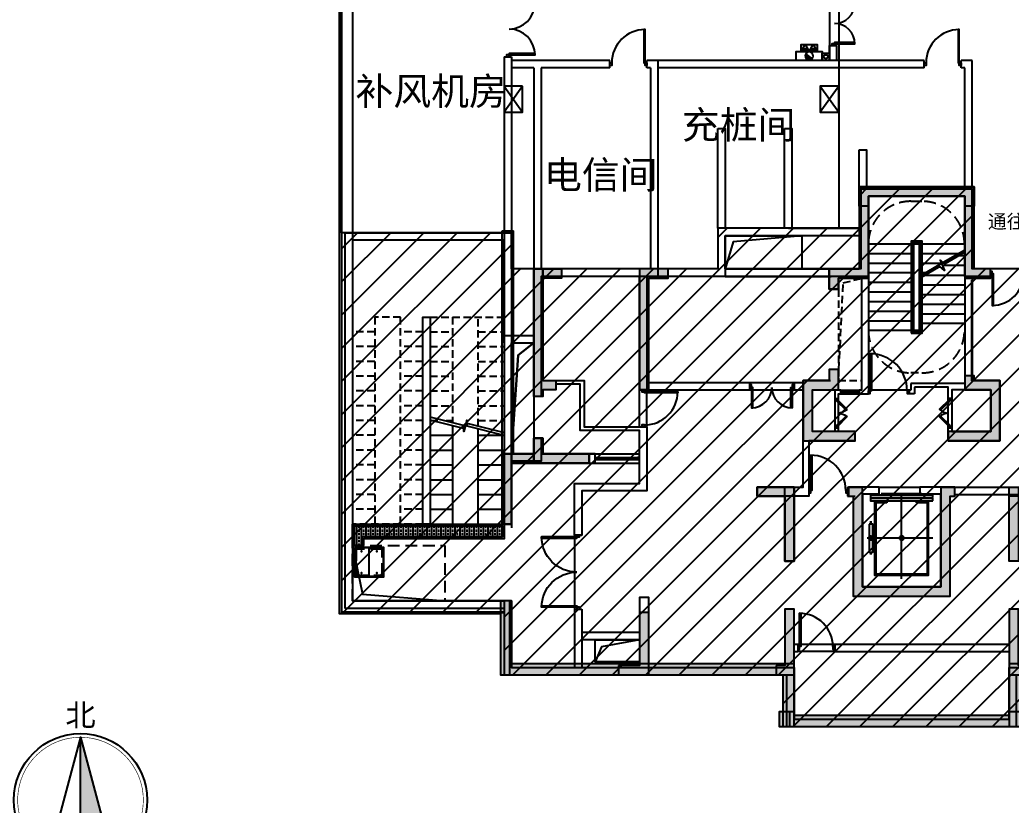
# Model space of a CAD drawing. Header units: millimetres. Extents: x 693907 to 1906102, y -24098 to 332602.
# Drawn here: x 870319 to 897129, y 36886 to 58129 of the extents above; entities that cross this region are included whole.
import ezdxf
from ezdxf.enums import TextEntityAlignment as Align

# ---------------------------------------------------------------- set-up
doc = ezdxf.new("R2010")
doc.units = ezdxf.units.MM
doc.header["$LTSCALE"] = 100
for name, pattern in [('X5-B1F$0$AUDIT_D_210312115310-15', [0]), ('XA6-130-PD-B1F(5500)$0$ACO-DASHED', [3, 2, -1]), ('XA6-130-PD-B1F(5500)$0$HIDDEN2', [4.7625, 3.175, -1.5875]), ('XG-130-CORE-B1F$0$ACO-DASHED', [3, 2, -1]), ('XG-130-CORE-B1F$0$XG-14CORE-SF$0$X1-CORE-SF$0$HIDDEN2', [4.7625, 3.175, -1.5875])]:
    doc.linetypes.add(name, pattern=pattern)
for name, color, linetype in [('-ACO-TTLB', 153, 'Continuous'), ('5#-HW-B1F$0$S-HATCH-X', 251, 'Continuous'), ('5#-W-B1F$0$S-COLUMN-S', 2, 'Continuous'), ('5#-W-B1F$0$S-DK', 7, 'Continuous'), ('5#-W-B1F$0$S-WALL-S', 4, 'Continuous'), ('A-HATCH', 251, 'Continuous'), ('A-MARK', 232, 'Continuous'), ('A-ROOM-IDEN', 31, 'Continuous'), ('A6-DK-B1F$0$A-CONC', 30, 'Continuous'), ('A6-DK-B1F$0$A-DOOR', 190, 'Continuous'), ('A6-DK-B1F$0$A-HOLE-FLOR', 242, 'Continuous'), ('A6-DK-B1F$0$A-WALL', 2, 'Continuous'), ('A6-DK-BG-B1F$0$A-STAIR', 142, 'Continuous'), ('A6-W-B1$0$S-WALL-S', 4, 'Continuous'), ('TP-DK-1(xhs)$0$P-J-DIM-L', 70, 'Continuous'), ('TP-DK-1(xhs)$0$P-X-L', 240, 'Continuous'), ('TP-DK-1(xhs)$0$P-X-M', 2, 'Continuous'), ('TP-DK-1(xhs)$0$P-X-X', 1, 'Continuous'), ('X5-B1F$0$$0$A-HOLE-FLOR', 242, 'Continuous'), ('X5-B1F$0$$0$A-WALL', 2, 'Continuous'), ('X5-B1F$0$A-CONC', 30, 'Continuous'), ('X5-B1F$0$A-DOOR', 190, 'Continuous'), ('X5-B1F$0$A-HOLE-FLOR', 242, 'Continuous'), ('X5-B1F$0$A-STAIR', 142, 'Continuous'), ('X5-B1F$0$A-WALL', 2, 'Continuous'), ('X5-B1F$0$xref(dwg引用图层)', 7, 'Continuous'), ('X5-B1F$0$XU-CORE-SF$0$XU-CORE-SF$0$A-SILL', 135, 'X5-B1F$0$AUDIT_D_210312115310-15'), ('X5-B1F$0$XU-CORE-SF$0$XU-CORE-SF$0$A-WIND', 126, 'X5-B1F$0$AUDIT_D_210312115310-15'), ('XA6-130-PD-B1F(5500)$0$A-DRAIN', 152, 'Continuous'), ('XA6-130-PD-B1F(5500)$0$A-HATCH', 251, 'Continuous'), ('XA6-130-PD-B1F(5500)$0$A-HOLE-FLOR', 242, 'Continuous'), ('XA6-130-PD-B1F(5500)$0$A-INDEX', 134, 'Continuous'), ('XA6-130-PD-B1F(5500)$0$A-LOWER', 131, 'XA6-130-PD-B1F(5500)$0$HIDDEN2'), ('XA6-130-PD-B1F(5500)$0$A-STAIR', 142, 'Continuous'), ('XA6-130-PD-B1F(5500)$0$A-WALL', 2, 'Continuous'), ('XA6-130-PD-B1F(5500)$0$X23-BF$0$A-HATCH', 251, 'Continuous'), ('XG-130-CORE-B1F$0$A-DOOR', 190, 'Continuous'), ('XG-130-CORE-B1F$0$A-EVTR', 193, 'Continuous'), ('XG-130-CORE-B1F$0$A-HOLE-FLOR', 242, 'Continuous'), ('XG-130-CORE-B1F$0$A-SILL', 135, 'Continuous'), ('XG-130-CORE-B1F$0$A-STAIR', 142, 'Continuous'), ('XG-130-CORE-B1F$0$A-WALL', 2, 'Continuous'), ('XG-130-CORE-B1F$0$XG-14CORE-SF$0$A-STAIR', 142, 'Continuous'), ('XG-130-CORE-B1F$0$XG-14CORE-SF$0$X1-CORE-SF$0$A-INDEX', 134, 'Continuous'), ('XG-130-CORE-B1F$0$XG-14CORE-SF$0$X1-CORE-SF$0$A-RAIL', 55, 'Continuous'), ('XG-130-CORE-B1F$0$XG-14CORE-SF$0$X1-CORE-SF$0$A-STAIR', 142, 'Continuous'), ('XG-130-CORE-B1F$0$XU-3A-28F-SF$0$A-WIND', 126, 'Continuous'), ('xref(dwg引用图层)', 7, 'Continuous')]:
    doc.layers.add(name, color=color, linetype=linetype)
for name, color, linetype, plot in [('5#-HW-B1F$0$S-EDIT', 241, 'Continuous', False), ('A6-W-B1$0$S-EDIT', 241, 'Continuous', False), ('XG-130-CORE-B1F$0$XG-14CORE-SF$0$X1-CORE-SF$0$-ACO-PLTW', 220, 'XG-130-CORE-B1F$0$XG-14CORE-SF$0$X1-CORE-SF$0$HIDDEN2', False)]:
    doc.layers.add(name, color=color, linetype=linetype, plot=plot)
doc.styles.add('华文细黑', font='STXIHEI.TTF')

# ---------------------------------------------------------------- blocks, each defined once
blk = doc.blocks.new('*U160')
for p, q in [((-25, 0), (-25, 500)), ((25, 0), (25, 500))]:
    blk.add_line(p, q)
for points in [[(25, 500), (-25, 500), (-25, 450), (25, 450)], [(25, 500), (-25, 500), (-25, 450), (25, 450)], [(22, 497), (-22, 497), (-22, 453), (22, 453)], [(22, 497), (-22, 497), (-22, 453), (22, 453)], [(16, 395), (13, 395), (13, 399), (-16, 445), (-16, 450), (-13, 450), (-13, 446), (16, 400), (16, 395)], [(16, 295), (13, 295), (13, 299), (-16, 345), (-16, 350), (-13, 350), (-13, 346), (16, 300), (16, 295)], [(25, 0), (-25, 0), (-25, 50), (25, 50)], [(25, 0), (-25, 0), (-25, 50), (25, 50)], [(22, 3), (-22, 3), (-22, 47), (22, 47)], [(22, 3), (-22, 3), (-22, 47), (22, 47)], [(16, 195), (13, 195), (13, 199), (-16, 245), (-16, 250), (-13, 250), (-13, 246), (16, 200), (16, 195)], [(16, 95), (13, 95), (13, 99), (-16, 145), (-16, 150), (-13, 150), (-13, 146), (16, 100), (16, 95)]]:
    blk.add_lwpolyline(points, close=True)
blk = doc.blocks.new('*U161')
for points in [[(-1100, -35), (-1050, -35), (-1050, 35), (-1100, 35)], [(-50, -35), (0, -35), (0, 35), (-50, 35)], [(-85, -1035), (-85, -35), (-50, -35), (-50, -1035)]]:
    blk.add_lwpolyline(points, close=True)
blk.add_arc((-50, -35), 1000, 180, 270)
blk = doc.blocks.new('XG-130-CORE-B1F$0$DT-YL')
for p, q in [((13512, 6200), (12412, 6200)), ((12962, 3900), (12962, 6200)), ((12562, 5955), (12262, 5955)), ((12562, 6010), (12562, 5955)), ((13362, 5955), (13362, 6010)), ((13662, 5955), (13362, 5955)), ((12156, 5430), (12106, 5430)), ((12131, 5380), (12131, 5430)), ((13806, 5000), (12031, 5000)), ((12156, 4570), (12106, 4570)), ((12131, 4620), (12131, 4570))]:
    blk.add_line(p, q)
for points in [[(13806, 6100), (13806, 6160), (12118, 6160), (12118, 6100)], [(13806, 6010), (13806, 6070), (12118, 6070), (12118, 6010)], [(12081, 5380), (12081, 4620), (12181, 4620), (12181, 5380)]]:
    blk.add_lwpolyline(points, close=True)
for points in [[(12231, 6010), (12231, 4000), (13693, 4000), (13693, 6010)], [(12262, 5955), (12262, 4030), (13662, 4030), (13662, 5955)]]:
    blk.add_lwpolyline(points)
blk.add_circle((12131, 5000), 60)
at = {"extrusion": (0, 0, -1)}
blk.add_ellipse((12962, 5000), major_axis=(60.1, 0), ratio=0.918919, start_param=4.712389, end_param=10.995574, dxfattribs=at)
blk = doc.blocks.new('*U162')
at = {"linetype": 'ByBlock', "lineweight": -2}
for points in [[(322, 258), (75, 10), (50, 35), (297, 282)], [(478, 258), (725, 10), (750, 35), (503, 282)], [(0, 35), (50, 35), (50, -35), (0, -35)], [(800, 35), (750, 35), (750, -35), (800, -35)]]:
    blk.add_lwpolyline(points, close=True, dxfattribs=at)
for centre, start, end in [((50, 35), 0, 45), ((750, 35), 135, 180)]:
    blk.add_arc(centre, 350, start, end, dxfattribs=at)
blk = doc.blocks.new('XG-130-CORE-B1F')
at = {"const_width": 0.25}
blk.add_lwpolyline([(8240, 9020, 1), (8240, 9020, 1)], format="xyb", close=True, dxfattribs=at)
at = {"layer": 'XG-130-CORE-B1F$0$A-HOLE-FLOR', "linetype": 'XG-130-CORE-B1F$0$ACO-DASHED'}
blk.add_lwpolyline([(8940, 9270), (9570, 9270), (9570, 12040), (8940, 12040)], close=True, dxfattribs=at)
blk.add_lwpolyline([(8940, 9270), (9069, 11912), (9570, 12040)], dxfattribs=at)
at = {"layer": 'XG-130-CORE-B1F$0$A-SILL'}
for points in [[(9005, 9010), (9505, 9010)], [(9005, 8910), (9505, 8910)]]:
    blk.add_lwpolyline(points, dxfattribs=at)
at = {"layer": 'XG-130-CORE-B1F$0$A-STAIR'}
blk.add_lwpolyline([(10040, 6390), (11140, 6390)], dxfattribs=at)
at = {"layer": 'XG-130-CORE-B1F$0$A-WALL'}
for p, q in [((12360, 14260), (12360, 9190)), ((10900, 9190), (10900, 9010)), ((10850, 9010), (10850, 8910)), ((11000, 9090), (11000, 8910))]:
    blk.add_line(p, q, dxfattribs=at)
for points in [[(12360, 14260), (9750, 14260), (9750, 8990)], [(9570, 9010), (9570, 12040), (8940, 12040), (8940, 11740), (8690, 11740), (8690, 12290), (9500, 12290)], [(12540, 11989), (12540, 9270), (13310, 9270), (13310, 7640), (11910, 7640), (11910, 7990), (12010, 7990), (12010, 7890), (13060, 7890), (13060, 9020), (12010, 9020), (12010, 8790), (11910, 8790), (11910, 9090), (11000, 9090)], [(8840, 8790), (8940, 8790), (8940, 8910), (9005, 8910), (9005, 9010), (8940, 9010), (8940, 9570), (8690, 9570), (8690, 9270), (7990, 9270), (7990, 7640), (9390, 7640), (9390, 7890), (8940, 7890), (8940, 7990), (8840, 7990), (8840, 7890), (8240, 7890), (8240, 9020), (8840, 9020)], [(12360, 9190), (10900, 9190)], [(8840, 9020), (8840, 8910)], [(8840, 9020), (8840, 8790)], [(9570, 9010), (9505, 9010)], [(9505, 9010), (9505, 8910), (9750, 8910), (9750, 8990), (9750, 8990)], [(10900, 9010), (10850, 9010)], [(11000, 8910), (10850, 8910)], [(11710, 6390), (11140, 6390), (11140, 6210), (11710, 6210), (11710, 3690), (9590, 3690), (9590, 6210), (10040, 6210), (10040, 6390), (9590, 6390)]]:
    blk.add_lwpolyline(points, dxfattribs=at)
at = {"layer": 'XG-130-CORE-B1F$0$XG-14CORE-SF$0$A-STAIR'}
for p, q in [((8840, 8790), (8840, 7990)), ((8940, 7990), (8940, 8790)), ((11910, 7990), (11910, 8790)), ((12010, 8790), (12010, 7990))]:
    blk.add_line(p, q, dxfattribs=at)
blk.add_lwpolyline([(10850, 9010), (9750, 9010)], dxfattribs=at)
at = {"layer": 'XG-130-CORE-B1F$0$XG-14CORE-SF$0$X1-CORE-SF$0$-ACO-PLTW'}
blk.add_line((11180, 13020), (10930, 13020), dxfattribs=at)
blk.add_lwpolyline([(10930, 13020), (10930, 10580), (11180, 10580), (11180, 13020)], dxfattribs=at)
at = {"layer": 'XG-130-CORE-B1F$0$XG-14CORE-SF$0$X1-CORE-SF$0$A-INDEX'}
for points in [[(12360, 12742), (11815, 12428), (11692, 12530), (11808, 12250), (11685, 12352), (11130, 12032)], [(12360, 12800), (11774, 12462)], [(11731, 12437), (11130, 12090)]]:
    blk.add_lwpolyline(points, dxfattribs=at)
at = {"layer": 'XG-130-CORE-B1F$0$XG-14CORE-SF$0$X1-CORE-SF$0$A-RAIL'}
for points in [[(10905, 10555), (11205, 10555), (11205, 13045), (10905, 13045)], [(10955, 10605), (11155, 10605), (11155, 12995), (10955, 12995)]]:
    blk.add_lwpolyline(points, close=True, dxfattribs=at)
at = {"layer": 'XG-130-CORE-B1F$0$XG-14CORE-SF$0$X1-CORE-SF$0$A-STAIR'}
for p, q in [((9750, 12970), (10905, 12970)), ((10955, 12970), (11155, 12970)), ((10980, 10630), (10980, 12970)), ((11130, 10630), (11130, 12970)), ((11205, 12970), (12360, 12970)), ((9750, 12710), (10905, 12710)), ((10955, 12720), (10980, 12720)), ((11130, 12710), (11155, 12710)), ((11205, 12710), (12222, 12710)), ((12200, 12650), (12360, 12650)), ((9750, 12450), (10905, 12450)), ((10955, 12460), (10980, 12460)), ((11130, 12450), (11155, 12450)), ((11205, 12450), (11721, 12450)), ((11750, 12390), (12360, 12390)), ((9750, 12190), (10905, 12190)), ((10955, 12200), (10980, 12200)), ((11130, 12190), (11155, 12190)), ((11205, 12190), (11304, 12190)), ((11282, 12120), (12360, 12120)), ((9750, 11930), (10905, 11930)), ((10955, 11940), (10980, 11940)), ((11130, 11860), (11155, 11860)), ((11205, 11860), (12360, 11860)), ((9750, 11670), (10905, 11670)), ((10955, 11680), (10980, 11680)), ((11130, 11600), (11155, 11600)), ((11205, 11600), (12360, 11600)), ((9750, 11410), (10905, 11410)), ((10955, 11420), (10980, 11420)), ((11130, 11340), (11155, 11340)), ((11205, 11340), (12360, 11340)), ((9750, 11150), (10905, 11150)), ((10955, 11160), (10980, 11160)), ((11130, 11080), (11155, 11080)), ((11205, 11080), (12360, 11080)), ((9750, 10890), (10905, 10890)), ((10955, 10900), (10980, 10900)), ((11130, 10820), (11155, 10820)), ((11205, 10820), (12360, 10820)), ((9750, 10630), (10905, 10630)), ((10955, 10630), (11155, 10630))]:
    blk.add_line(p, q, dxfattribs=at)
at = {"layer": 'XG-130-CORE-B1F$0$XG-14CORE-SF$0$X1-CORE-SF$0$A-STAIR', "linetype": 'XG-130-CORE-B1F$0$XG-14CORE-SF$0$X1-CORE-SF$0$HIDDEN2'}
for points in [[(10900, 14120), (11200, 14120)], [(11110, 9480), (10900, 9480)]]:
    blk.add_lwpolyline(points, dxfattribs=at)
for centre, start, end in [((10900, 12970), 90, 180), ((11200, 12970), 0, 90), ((10900, 10630), 180, 270), ((11200, 10630), 270, 0)]:
    blk.add_arc(centre, 1150, start, end, dxfattribs=at)
at = {"layer": 'XG-130-CORE-B1F$0$A-DOOR'}
for name, p, rotation in [('*U161', (9750, 8960), 180), ('*U162', (11960, 7990), 90)]:
    blk.add_blockref(name, p, dxfattribs=dict(at, rotation=rotation))
at = {"layer": 'XG-130-CORE-B1F$0$A-DOOR', "xscale": -1, "rotation": 270}
blk.add_blockref('*U162', (8890, 7990), dxfattribs=at)
at = {"layer": 'XG-130-CORE-B1F$0$A-EVTR'}
blk.add_blockref('XG-130-CORE-B1F$0$DT-YL', (-2312, 10), dxfattribs=at)
at = {"layer": 'XG-130-CORE-B1F$0$XU-3A-28F-SF$0$A-WIND', "rotation": 90}
blk.add_blockref('*U160', (9505, 8960), dxfattribs=at)
blk = doc.blocks.new('*U168')
for points in [[(-965, 985), (-965, 35), (-1000, 35), (-1000, 985)], [(-1000, 35), (-1050, 35), (-1050, -35), (-1000, -35)], [(0, 35), (-50, 35), (-50, -35), (0, -35)]]:
    blk.add_lwpolyline(points, close=True)
blk.add_arc((-1000, 35), 950, 0, 90)
blk = doc.blocks.new('*U169')
at = {"linetype": 'ByBlock', "lineweight": -2}
for points in [[(0, -35), (50, -35), (50, 35), (0, 35)], [(1150, -35), (1200, -35), (1200, 35), (1150, 35)], [(85, -585), (85, -35), (50, -35), (50, -585)], [(1115, -585), (1115, -35), (1150, -35), (1150, -585)]]:
    blk.add_lwpolyline(points, close=True, dxfattribs=at)
for centre, start, end in [((50, -35), 270, 0), ((1150, -35), 180, 270)]:
    blk.add_arc(centre, 550, start, end, dxfattribs=at)
blk = doc.blocks.new('*U172')
at = {"linetype": 'ByBlock', "lineweight": -2}
for points in [[(0, -35), (50, -35), (50, 35), (0, 35)], [(1750, -35), (1800, -35), (1800, 35), (1750, 35)], [(85, -885), (85, -35), (50, -35), (50, -885)], [(1715, -885), (1715, -35), (1750, -35), (1750, -885)]]:
    blk.add_lwpolyline(points, close=True, dxfattribs=at)
for centre, start, end in [((50, -35), 270, 0), ((1750, -35), 180, 270)]:
    blk.add_arc(centre, 850, start, end, dxfattribs=at)
blk = doc.blocks.new('*U175')
at = {"layer": 'XA6-130-PD-B1F(5500)$0$A-DRAIN'}
blk.add_lwpolyline([(50, 50), (50, 850), (850, 850), (850, 50)], close=True, dxfattribs=at)
at = {"layer": 'XA6-130-PD-B1F(5500)$0$A-HOLE-FLOR'}
blk.add_lwpolyline([(0, 0), (270, 1317), (2500, 1500)], dxfattribs=at)
for points in [[(65, 835), (450, 835), (450, 65), (65, 65)], [(835, 835), (450, 835), (450, 65), (835, 65)]]:
    blk.add_lwpolyline(points, close=True, dxfattribs=at)
at = {"layer": 'XA6-130-PD-B1F(5500)$0$A-LOWER'}
for points in [[(0, 1500), (0, 0), (2500, 0), (2500, 1500), (0, 1500)], [(100, 100), (100, 800), (800, 800), (800, 100), (100, 100)]]:
    blk.add_lwpolyline(points, dxfattribs=at)
at = {"layer": 'XA6-130-PD-B1F(5500)$0$X23-BF$0$A-HATCH'}
blk.add_lwpolyline([(65, 65), (65, 835), (835, 835), (835, 65)], close=True, dxfattribs=at)
for centre in [(242, 745), (657, 745), (242, 155), (657, 155)]:
    blk.add_circle(centre, 8, dxfattribs=at)
blk = doc.blocks.new('XA6-130-PD-B1F(5500)', base_point=(135471, -110396))
at = {"layer": 'XA6-130-PD-B1F(5500)$0$A-HATCH'}
h = blk.add_hatch(dxfattribs=at)
h.set_pattern_fill('ANSI33', color=256, scale=20, angle=405)
h.set_pattern_definition([(90, (99903.42, -43221.6), (-127, 8e-14), []), (90, (99966.92, -43158.1), (-127, 8e-14), [63.5, -31.75])])
h.paths.add_polyline_path([(135721, -108896), (135521, -108896), (135521, -108366), (139521, -108366), (139521, -108666), (135721, -108666)])
at = {"layer": 'XA6-130-PD-B1F(5500)$0$A-INDEX'}
for points in [[(139571, -105921), (138572, -105672), (138559, -105504), (138482, -105814), (138469, -105646), (137571, -105421)], [(138475, -105730), (137571, -105504)], [(138566, -105588), (139571, -105839)]]:
    blk.add_lwpolyline(points, dxfattribs=at)
at = {"layer": 'XA6-130-PD-B1F(5500)$0$A-STAIR', "linetype": 'XA6-130-PD-B1F(5500)$0$ACO-DASHED'}
for points in [[(136771, -108316), (136771, -102716), (136071, -102716), (136071, -108316), (136771, -108316)], [(137571, -102716), (139571, -102716)], [(138171, -102716), (138171, -105557)], [(138871, -105674), (138871, -102716)], [(136071, -103116), (135471, -103116)], [(137371, -103116), (136771, -103116)], [(137571, -103116), (138171, -103116)], [(138871, -103116), (139571, -103116)], [(136071, -103516), (135471, -103516)], [(137371, -103516), (136771, -103516)], [(137571, -103516), (138171, -103516)], [(138871, -103516), (139571, -103516)], [(136071, -103916), (135471, -103916)], [(137371, -103916), (136771, -103916)], [(137571, -103916), (138171, -103916)], [(138871, -103916), (139571, -103916)], [(136071, -104316), (135471, -104316)], [(137371, -104316), (136771, -104316)], [(137571, -104316), (138171, -104316)], [(138871, -104316), (139571, -104316)], [(136071, -104716), (135471, -104716)], [(137371, -104716), (136771, -104716)], [(137571, -104716), (138171, -104716)], [(138871, -104716), (139571, -104716)], [(136071, -105116), (135471, -105116)], [(137371, -105116), (136771, -105116)], [(137571, -105116), (138171, -105116)], [(138871, -105116), (139571, -105116)], [(136071, -105516), (135471, -105516)], [(137371, -105516), (136771, -105516)], [(138006, -105516), (138171, -105516)], [(138871, -105516), (139571, -105516)], [(136071, -105916), (135471, -105916)], [(137371, -105916), (136771, -105916)], [(136071, -106316), (135471, -106316)], [(137371, -106316), (136771, -106316)], [(136071, -106716), (135471, -106716)], [(137371, -106716), (136771, -106716)], [(136071, -107116), (135471, -107116)], [(137371, -107116), (136771, -107116)], [(136071, -107516), (135471, -107516)], [(137371, -107516), (136771, -107516)], [(136071, -107916), (135471, -107916)], [(137371, -107916), (136771, -107916)], [(137371, -108316), (135471, -108316)]]:
    blk.add_lwpolyline(points, dxfattribs=at)
at = {"layer": 'XA6-130-PD-B1F(5500)$0$A-STAIR'}
for points in [[(137571, -105516), (137776, -105516)], [(138171, -105639), (138171, -108316), (138871, -108316), (138871, -105757)], [(137571, -105916), (138171, -105916)], [(138871, -105916), (139571, -105916)], [(137571, -106316), (138171, -106316)], [(138871, -106316), (139571, -106316)], [(137571, -106716), (138171, -106716)], [(138871, -106716), (139571, -106716)], [(137571, -107116), (138171, -107116)], [(138871, -107116), (139571, -107116)], [(137571, -107516), (138171, -107516)], [(138871, -107516), (139571, -107516)], [(137571, -107916), (138171, -107916)], [(138871, -107916), (139571, -107916)], [(135471, -108896), (135471, -108316), (139571, -108316), (139571, -108716), (135771, -108716), (135771, -108896), (135471, -108896)], [(135521, -108896), (135521, -108366), (139521, -108366), (139521, -108666), (135721, -108666), (135721, -108896)]]:
    blk.add_lwpolyline(points, dxfattribs=at)
at = {"layer": 'XA6-130-PD-B1F(5500)$0$A-WALL'}
for points in [[(135271, -110596), (135271, -100436), (139771, -100436), (139771, -103216)], [(139571, -103216), (139571, -100636), (135471, -100636), (135471, -110396), (139571, -110396), (139571, -110596), (135271, -110596)], [(139571, -103416), (139571, -103216)]]:
    blk.add_lwpolyline(points, dxfattribs=at)
blk.add_lwpolyline([(137571, -108316), (137371, -108316), (137371, -102716), (137571, -102716)], close=True, dxfattribs=at)
at = {"layer": 'XA6-130-PD-B1F(5500)$0$A-LOWER', "xscale": -1, "rotation": 180}
blk.add_blockref('*U175', (135471, -108896), dxfattribs=at)
blk = doc.blocks.new('*U173')
at = {"linetype": 'ByBlock', "lineweight": -2}
for points in [[(85, 985), (85, 35), (50, 35), (50, 985)], [(1915, 985), (1915, 35), (1950, 35), (1950, 985)], [(0, 35), (50, 35), (50, -35), (0, -35)], [(1950, 35), (2000, 35), (2000, -35), (1950, -35)]]:
    blk.add_lwpolyline(points, close=True, dxfattribs=at)
for centre, start, end in [((50, 35), 0, 90), ((1950, 35), 90, 180)]:
    blk.add_arc(centre, 950, start, end, dxfattribs=at)
blk = doc.blocks.new('*U170')
at = {"color": 0, "linetype": 'ByBlock', "lineweight": -2}
for points in [[(85, 935), (85, 35), (50, 35), (50, 935)], [(50, 35), (0, 35), (0, -35), (50, -35)], [(1000, 35), (950, 35), (950, -35), (1000, -35)]]:
    blk.add_lwpolyline(points, close=True, dxfattribs=at)
blk.add_arc((50, 35), 900, 360, 90, dxfattribs=at)
blk = doc.blocks.new('*U171')
for p, q in [((-25, 0), (-25, 1200)), ((25, 0), (25, 1200))]:
    blk.add_line(p, q)
for points in [[(25, 1200), (-25, 1200), (-25, 1150), (25, 1150)], [(25, 1200), (-25, 1200), (-25, 1150), (25, 1150)], [(22, 1197), (-22, 1197), (-22, 1153), (22, 1153)], [(22, 1197), (-22, 1197), (-22, 1153), (22, 1153)], [(16, 1095), (13, 1095), (13, 1099), (-16, 1145), (-16, 1150), (-13, 1150), (-13, 1146), (16, 1100), (16, 1095)], [(16, 995), (13, 995), (13, 999), (-16, 1045), (-16, 1050), (-13, 1050), (-13, 1046), (16, 1000), (16, 995)], [(16, 895), (13, 895), (13, 899), (-16, 945), (-16, 950), (-13, 950), (-13, 946), (16, 900), (16, 895)], [(16, 795), (13, 795), (13, 799), (-16, 845), (-16, 850), (-13, 850), (-13, 846), (16, 800), (16, 795)], [(16, 695), (13, 695), (13, 699), (-16, 745), (-16, 750), (-13, 750), (-13, 746), (16, 700), (16, 695)], [(16, 595), (13, 595), (13, 599), (-16, 645), (-16, 650), (-13, 650), (-13, 646), (16, 600), (16, 595)], [(16, 495), (13, 495), (13, 499), (-16, 545), (-16, 550), (-13, 550), (-13, 546), (16, 500), (16, 495)], [(16, 395), (13, 395), (13, 399), (-16, 445), (-16, 450), (-13, 450), (-13, 446), (16, 400), (16, 395)], [(16, 295), (13, 295), (13, 299), (-16, 345), (-16, 350), (-13, 350), (-13, 346), (16, 300), (16, 295)], [(25, 0), (-25, 0), (-25, 50), (25, 50)], [(25, 0), (-25, 0), (-25, 50), (25, 50)], [(22, 3), (-22, 3), (-22, 47), (22, 47)], [(22, 3), (-22, 3), (-22, 47), (22, 47)], [(16, 195), (13, 195), (13, 199), (-16, 245), (-16, 250), (-13, 250), (-13, 246), (16, 200), (16, 195)], [(16, 95), (13, 95), (13, 99), (-16, 145), (-16, 150), (-13, 150), (-13, 146), (16, 100), (16, 95)]]:
    blk.add_lwpolyline(points, close=True)
blk = doc.blocks.new('X5-B1F')
at = {"layer": 'X5-B1F$0$$0$A-HOLE-FLOR'}
for points in [[(700, 7710), (700, 7290), (100, 7290), (100, 10290), (700, 10290), (700, 8840)], [(700, 10290), (278, 9962), (100, 7300)]]:
    blk.add_lwpolyline(points, dxfattribs=at)
at = {"layer": 'X5-B1F$0$$0$A-WALL'}
blk.add_lwpolyline([(100, 10490), (700, 10490)], dxfattribs=at)
at = {"layer": 'X5-B1F$0$A-CONC'}
for points in [[(-100, 10290), (-100, 10490), (700, 10490)], [(-100, 10290), (-100, 10490), (700, 10490)], [(100, 10290), (700, 10290)], [(100, 10290), (700, 10290)]]:
    blk.add_lwpolyline(points, dxfattribs=at)
at = {"layer": 'X5-B1F$0$A-HOLE-FLOR'}
for points in [[(5880, 13190), (7950, 13190), (7950, 12290), (5880, 12290)], [(2360, 2260), (3560, 2260), (3560, 1660), (2360, 1660)]]:
    blk.add_lwpolyline(points, close=True, dxfattribs=at)
for points in [[(7950, 13190), (6095, 13024), (5880, 12290)], [(3560, 2260), (2533, 2073), (2360, 1660)]]:
    blk.add_lwpolyline(points, dxfattribs=at)
at = {"layer": 'X5-B1F$0$A-STAIR'}
for points in [[(6540, 9220), (7740, 9220)], [(3560, 8020), (3560, 9020)], [(3760, 8020), (3760, 9020)], [(6540, 9020), (7740, 9020)], [(1800, 5090), (1800, 3090)], [(7840, 2140), (8840, 2140)], [(8840, 1940), (7840, 1940)]]:
    blk.add_lwpolyline(points, dxfattribs=at)
at = {"layer": 'X5-B1F$0$A-WALL'}
for p, q in [((9550, 14460), (9550, 12290)), ((9550, 14460), (12560, 14460)), ((9750, 14260), (12360, 14260)), ((12360, 14260), (12360, 9200)), ((12560, 14460), (12560, 12290))]:
    blk.add_line(p, q, dxfattribs=at)
for points in [[(13050, 12290), (12560, 12290), (12560, 14460), (9550, 14460), (9550, 12290), (5880, 12290)], [(13050, 12090), (12360, 12090), (12360, 14260), (9750, 14260), (9750, 12090), (5880, 12090)], [(9550, 13390), (5680, 13390), (5680, 12290), (700, 12290), (700, 12290), (700, 12290)], [(9550, 13190), (5880, 13190), (5880, 12090), (900, 12090), (900, 12090), (900, 12090)], [(3550, 12290), (700, 12290), (700, 8840)], [(3550, 12090), (900, 12090), (900, 8840)], [(3560, 9020), (3560, 12090)], [(3760, 12090), (3760, 9020), (3560, 9020)], [(5880, 12290), (8740, 12290)], [(5880, 12090), (8740, 12090)], [(11710, 6390), (15990, 6390), (15990, 12090)], [(12090, 6190), (16190, 6190), (16190, 12090)], [(12560, 12090), (12560, 9270)], [(13050, 12090), (13050, 12290)], [(1300, 9270), (2060, 9270), (2060, 8020), (3760, 8020), (3760, 6290), (2000, 6290), (2000, 5090), (1800, 5090), (1800, 6490), (3560, 6490), (3560, 7920), (1960, 7920), (1960, 9170), (1300, 9170)], [(3760, 9220), (6540, 9220)], [(6540, 9220), (6540, 9020)], [(9390, 7640), (8140, 7640), (8140, 6140), (7740, 6140), (7740, 6390), (7990, 6390), (7990, 9270), (8730, 9270)], [(7740, 9220), (7740, 9020)], [(7740, 9220), (7990, 9220)], [(3760, 9020), (6540, 9020)], [(7740, 9020), (7990, 9020)], [(900, 7290), (3560, 7290), (3560, 7920)], [(700, 7710), (700, 7290), (-100, 7290), (-100, 5290)], [(900, 7710), (900, 7090), (100, 7090), (100, 5290)], [(2200, 7040), (2360, 7040), (2360, 7290), (2200, 7290)], [(7740, 6390), (7990, 6390)], [(9190, 6390), (9190, 6140)], [(9190, 6390), (9600, 6390)], [(9590, 6210), (9590, 3690), (11710, 3690), (11710, 6210)], [(9190, 6140), (9390, 6140)], [(1800, 5090), (2000, 5090)], [(-100, 3310), (-100, 1310), (7540, 1310), (7540, -90), (13760, -90), (13760, 1310), (28820, 1310), (28820, -90), (35040, -90), (35040, 1310), (42680, 1310)], [(100, 3310), (100, 1510), (7740, 1510), (7740, 110), (13560, 110), (13560, 1510), (29020, 1510), (29020, 110), (34840, 110), (34840, 1510), (42480, 1510)], [(1800, 3090), (2000, 3090)], [(1800, 3090), (1800, 1510)], [(2000, 3090), (2000, 1510)], [(3560, 2460), (2000, 2460)], [(3560, 2260), (2000, 2260)], [(7740, 2140), (7840, 2140)], [(7740, 110), (7740, 1940), (7840, 1940)], [(7840, 2140), (7840, 1940)], [(8840, 2140), (8840, 1940)], [(8840, 2140), (13560, 2140)], [(8840, 1940), (13560, 1940)]]:
    blk.add_lwpolyline(points, dxfattribs=at)
at = {"layer": 'X5-B1F$0$XU-CORE-SF$0$XU-CORE-SF$0$A-SILL'}
for points in [[(2360, 7290), (3560, 7290)], [(2360, 7040), (3560, 7040)]]:
    blk.add_lwpolyline(points, dxfattribs=at)
blk.add_blockref('XA6-130-PD-B1F(5500)', (-4200, 3310))
at = {"layer": 'X5-B1F$0$A-DOOR'}
for name, p in [('*U172', (13050, 12190)), ('*U169', (6540, 9120)), ('*U168', (9190, 6265)), ('*U170', (7840, 2040))]:
    blk.add_blockref(name, p, dxfattribs=at)
at = {"layer": 'X5-B1F$0$A-DOOR', "rotation": 270}
blk.add_blockref('*U170', (3660, 9020), dxfattribs=at)
at = {"layer": 'X5-B1F$0$A-DOOR', "xscale": -1, "rotation": 90}
blk.add_blockref('*U173', (1900, 5090), dxfattribs=at)
at = {"layer": 'X5-B1F$0$xref(dwg引用图层)'}
blk.add_blockref('XG-130-CORE-B1F', (0, 0), dxfattribs=at)
at = {"layer": 'X5-B1F$0$XU-CORE-SF$0$XU-CORE-SF$0$A-WIND', "rotation": 270}
blk.add_blockref('*U171', (2360, 7165), dxfattribs=at)
blk = doc.blocks.new('5#-HW-B1F')
at = {"layer": '5#-HW-B1F$0$S-HATCH-X'}
for points in [[(9750, 13990), (9500, 13990), (9500, 14510), (12610, 14510), (12610, 13990), (12360, 13990), (12360, 14260), (9750, 14260)], [(8690, 11740), (8940, 11740), (8940, 12040), (9750, 12040), (9750, 13990), (9500, 13990), (9500, 12290), (8690, 12290)], [(12360, 12040), (13050, 12040), (13050, 12290), (12610, 12290), (12610, 13990), (12360, 13990)], [(33080, 13190), (36830, 13190), (36830, 12300), (36830, 11990), (39020, 11990), (41580, 11990), (41580, 7300), (41580, 6990), (42380, 6990), (42380, 6090), (43380, 6090), (43380, 3090), (42380, 3090), (42380, 1610), (34840, 1610), (34840, 210), (29020, 210), (29020, 1610), (13560, 1610), (13560, 210), (7740, 210), (7740, 1610), (100, 1610), (100, 3310), (-200, 3310), (-200, 1310), (7440, 1310), (7440, -90), (13860, -90), (13860, 1310), (28720, 1310), (28720, -90), (35140, -90), (35140, 1310), (42680, 1310), (42680, 2740), (43730, 2740), (43730, 6440), (42680, 6440), (42680, 7290), (41880, 7290), (41880, 7300), (41880, 12290), (39020, 12290), (37180, 12290), (37180, 12295), (37180, 13535), (33080, 13540)], [(950, 9270), (1300, 9270), (1300, 9020), (950, 9020), (950, 8840), (700, 8840), (700, 12290), (950, 12290)], [(1450, 12290), (950, 12290), (950, 12040), (1450, 12040)], [(3810, 9020), (3810, 12040), (4340, 12040), (4340, 12290), (3560, 12290), (3560, 9020)], [(7990, 9270), (7990, 7640), (9390, 7640), (9390, 7710), (9390, 7890), (8240, 7890), (8240, 9020), (8940, 9020), (8940, 9570), (8690, 9570), (8690, 9270)], [(13060, 7890), (11910, 7890), (11910, 7710), (11910, 7640), (13310, 7640), (13310, 9270), (12610, 9270), (12610, 9400), (12360, 9400), (12360, 9020), (13060, 9020)], [(2200, 7040), (2200, 7110), (2200, 7290), (950, 7290), (950, 7710), (700, 7710), (700, 7040)], [(100, 5390), (100, 7290), (-150, 7290), (-150, 5390)], [(100, 7040), (700, 7040), (700, 7290), (100, 7290)], [(7740, 6390), (7740, 6140), (6740, 6140), (6740, 6390)], [(7490, 6390), (7740, 6390), (7740, 4390), (7490, 4390)], [(9590, 6390), (9210, 6390), (9210, 6140), (9340, 6140), (9340, 3440), (11960, 3440), (11960, 6140), (12090, 6140), (12090, 6390), (11710, 6390), (11710, 3690), (9590, 3690)], [(13560, 6390), (13810, 6390), (13810, 4390), (13560, 4390)], [(14560, 6390), (14560, 6140), (13560, 6140), (13560, 6390)], [(50, 1310), (50, 3310), (-200, 3310), (-200, 1310)], [(2990, 1560), (2990, 1310), (3810, 1310), (3810, 3000), (3560, 3000), (3560, 1560)], [(7260, 1560), (7260, 1310), (7740, 1310), (7740, 3090), (7490, 3090), (7490, 1560)], [(13560, 1310), (14040, 1310), (14040, 1560), (13810, 1560), (13810, 3090), (13560, 3090)], [(7740, 310), (7340, 310), (7340, -90), (7740, -90)], [(13960, 310), (13560, 310), (13560, -90), (13960, -90)]]:
    blk.add_hatch(color=256, dxfattribs=at).paths.add_polyline_path(points)
at = {"layer": '5#-HW-B1F$0$S-EDIT'}
for points in [[(9750, 13990), (9500, 13990), (9500, 14510), (12610, 14510), (12610, 13990), (12360, 13990), (12360, 14260), (9750, 14260), (9750, 13990)], [(29020, 1610), (13560, 1610), (13560, 210), (7740, 210), (7740, 1610), (100, 1610), (100, 3310), (-200, 3310), (-200, 1310), (7440, 1310), (7440, -90), (13860, -90)]]:
    blk.add_lwpolyline(points, dxfattribs=at)
for points in [[(8690, 11740), (8940, 11740), (8940, 12040), (9750, 12040), (9750, 13990), (9500, 13990), (9500, 12290), (8690, 12290)], [(12360, 12040), (13050, 12040), (13050, 12290), (12610, 12290), (12610, 13990), (12360, 13990)], [(950, 9270), (1300, 9270), (1300, 9020), (950, 9020), (950, 8840), (700, 8840), (700, 12290), (950, 12290)], [(950, 12290), (1450, 12290), (1450, 12040), (950, 12040)], [(3810, 9020), (3810, 12040), (4340, 12040), (4340, 12290), (3560, 12290), (3560, 9020)], [(7990, 9270), (7990, 7640), (9390, 7640), (9390, 7710), (9390, 7710), (9390, 7890), (8240, 7890), (8240, 9020), (8940, 9020), (8940, 9570), (8690, 9570), (8690, 9270)], [(13060, 7890), (11910, 7890), (11910, 7710), (11910, 7710), (11910, 7640), (13310, 7640), (13310, 9270), (12610, 9270), (12610, 9400), (12360, 9400), (12360, 9020), (13060, 9020)], [(2200, 7040), (2200, 7110), (2200, 7110), (2200, 7290), (950, 7290), (950, 7710), (700, 7710), (700, 7040)], [(100, 5390), (100, 7290), (-150, 7290), (-150, 5390)], [(100, 7040), (700, 7040), (700, 7290), (100, 7290)], [(7740, 6390), (7740, 6140), (6740, 6140), (6740, 6390)], [(7490, 6390), (7740, 6390), (7740, 4390), (7490, 4390)], [(9590, 6390), (9210, 6390), (9210, 6140), (9340, 6140), (9340, 3440), (11960, 3440), (11960, 6140), (12090, 6140), (12090, 6390), (11710, 6390), (11710, 3690), (9590, 3690)], [(13560, 6390), (13810, 6390), (13810, 4390), (13560, 4390)], [(14560, 6390), (14560, 6140), (13560, 6140), (13560, 6390)], [(50, 1310), (50, 3310), (-200, 3310), (-200, 1310)], [(2990, 1560), (2990, 1310), (3810, 1310), (3810, 3000), (3560, 3000), (3560, 1560)], [(7260, 1560), (7260, 1310), (7740, 1310), (7740, 3090), (7490, 3090), (7490, 1560)], [(13560, 1310), (14040, 1310), (14040, 1560), (13810, 1560), (13810, 3090), (13560, 3090)], [(7740, 310), (7340, 310), (7340, -90), (7740, -90)], [(13960, 310), (13560, 310), (13560, -90), (13960, -90)]]:
    blk.add_lwpolyline(points, close=True, dxfattribs=at)
blk = doc.blocks.new('5#-W-B1F')
at = {"layer": '5#-W-B1F$0$S-COLUMN-S'}
blk.add_lwpolyline([(7630, 310), (7340, 310), (7340, -90), (7630, -90)], close=True, dxfattribs=at)
at = {"layer": '5#-W-B1F$0$S-DK'}
for points in [[(7490, 6140), (7490, 4390), (7740, 4390), (7740, 6390), (7490, 6390), (7490, 6390), (6740, 6390), (6740, 6140)], [(13810, 6140), (13810, 4390), (13560, 4390), (13560, 6390), (13810, 6390), (13810, 6390), (14560, 6390), (14560, 6140)]]:
    blk.add_lwpolyline(points, close=True, dxfattribs=at)
at = {"layer": '5#-W-B1F$0$S-WALL-S', "color": 0, "linetype": 'ByBlock', "lineweight": -2}
blk.add_lwpolyline([(13810, 3090), (13560, 3090), (13560, 1610), (13560, 1610), (13560, 210), (7740, 210), (7740, 1610), (7740, 3090), (7490, 3090), (7490, 1610), (3810, 1610), (3810, 3400), (3560, 3400), (3560, 1610), (100, 1610), (100, 3310), (-200, 3310), (-200, 1310), (7440, 1310), (7440, -90), (13860, -90)], dxfattribs=at)
for points in [[(8690, 11740), (8940, 11740), (8940, 12040), (9750, 12040), (9750, 13990), (9750, 14260), (12360, 14260), (12360, 13990), (12360, 12040), (13050, 12040), (13050, 12290), (12610, 12290), (12610, 13990), (12610, 14510), (9500, 14510), (9500, 13990), (9500, 12290), (8690, 12290)], [(950, 12290), (1450, 12290), (1450, 12040), (950, 12040), (950, 9270), (1300, 9270), (1300, 9020), (950, 9020), (950, 8840), (700, 8840), (700, 12290)], [(3810, 9020), (3810, 12040), (4340, 12040), (4340, 12290), (3560, 12290), (3560, 9020)], [(7990, 9270), (7990, 7640), (9390, 7640), (9390, 7710), (9390, 7710), (9390, 7890), (8240, 7890), (8240, 9020), (8940, 9020), (8940, 9570), (8690, 9570), (8690, 9270)], [(13060, 7890), (11910, 7890), (11910, 7710), (11910, 7710), (11910, 7640), (13310, 7640), (13310, 9270), (12610, 9270), (12610, 9400), (12360, 9400), (12360, 9020), (13060, 9020)], [(100, 7040), (100, 5390), (-150, 5390), (-150, 7290), (100, 7290), (700, 7290), (700, 7710), (950, 7710), (950, 7290), (2200, 7290), (2200, 7110), (2200, 7110), (2200, 7040), (700, 7040)], [(9590, 6390), (9210, 6390), (9210, 6140), (9340, 6140), (9340, 3440), (11960, 3440), (11960, 6140), (12090, 6140), (12090, 6390), (11710, 6390), (11710, 3690), (9590, 3690)]]:
    blk.add_lwpolyline(points, close=True, dxfattribs=at)
blk = doc.blocks.new('BF1')
at = {"layer": 'xref(dwg引用图层)'}
for name in ['5#-HW-B1F', '5#-W-B1F']:
    blk.add_blockref(name, (141300, 39100), dxfattribs=at)
blk = doc.blocks.new('TP-DK-1(xhs)$0$PG01.1')
at = {"color": 1}
for p, q in [((108, 187), (0, 0)), ((80, 72), (66, 58)), ((89, 72), (66, 48)), ((99, 72), (66, 39)), ((109, 72), (66, 29)), ((118, 72), (66, 20)), ((128, 72), (66, 10)), ((138, 72), (66, 0)), ((147, 72), (76, 0)), ((150, 65), (85, 0)), ((150, 56), (94, 0)), ((150, 46), (104, 0)), ((216, 0), (108, 187)), ((150, 36), (114, 0)), ((150, 27), (123, 0)), ((150, 17), (133, 0)), ((150, 8), (142, 0)), ((324, 187), (216, 0)), ((296, 72), (282, 58)), ((305, 72), (282, 48)), ((315, 72), (282, 39)), ((325, 72), (282, 29)), ((334, 72), (282, 20)), ((344, 72), (282, 10)), ((354, 72), (282, 0)), ((363, 72), (292, 0)), ((366, 65), (301, 0)), ((366, 56), (310, 0)), ((366, 46), (320, 0)), ((432, 0), (324, 187)), ((366, 36), (330, 0)), ((366, 27), (339, 0)), ((366, 17), (349, 0)), ((366, 8), (358, 0))]:
    blk.add_line(p, q, dxfattribs=at)
at = {"color": 2}
for p, q in [((0, 0), (216, 0)), ((216, 0), (432, 0))]:
    blk.add_line(p, q, dxfattribs=at)
at = {"color": 1}
for points in [[(0, 0), (436, 0), (436, 190), (0, 190)], [(66, 72), (150, 72), (150, 0), (66, 0)], [(282, 72), (366, 72), (366, 0), (282, 0)]]:
    blk.add_lwpolyline(points, close=True, dxfattribs=at)
blk = doc.blocks.new('TP-DK-1(xhs)$0$PG02.4')
blk.add_hatch(color=1).paths.add_polyline_path([(265, 48, 0.699012), (461, 120, 0.141488), (444, 179)])
at = {"color": 1}
blk.add_line((265, 48), (444, 179), dxfattribs=at)
blk.add_lwpolyline([(0, 0), (700, 0), (700, 240), (0, 240)], close=True, dxfattribs=at)
blk.add_circle((350, 120), 111, dxfattribs=at)
blk = doc.blocks.new('TP-DK-1(xhs)')
at = {"layer": 'TP-DK-1(xhs)$0$P-J-DIM-L', "color": 8, "true_color": 0x808080, "elevation": 0}
blk.add_lwpolyline([(149800, 57030), (149800, 57230), (150000, 57230), (150000, 57030)], close=True, dxfattribs=at)
at = {"layer": 'TP-DK-1(xhs)$0$P-X-L'}
blk.add_circle((149900, 57130, 0), 55, dxfattribs=at)
at = {"layer": 'TP-DK-1(xhs)$0$P-X-M', "extrusion": (0, 0, -1), "zscale": -1}
blk.add_blockref('TP-DK-1(xhs)$0$PG01.1', (-149668, 57270, 0), dxfattribs=at)
at = {"layer": 'TP-DK-1(xhs)$0$P-X-X', "xscale": -1}
blk.add_blockref('TP-DK-1(xhs)$0$PG02.4', (149800, 57030, 0), dxfattribs=at)
blk = doc.blocks.new('A6-W-B1$0$Z-1')
at = {"layer": 'A6-W-B1$0$S-EDIT'}
for p, q in [((91833, 54151), (92533, 54651)), ((91833, 54651), (92533, 54151))]:
    blk.add_line(p, q, dxfattribs=at)
at = {"layer": 'A6-W-B1$0$S-WALL-S', "color": 0, "linetype": 'ByBlock', "lineweight": -2}
blk.add_lwpolyline([(91833, 54651), (91833, 54151), (92533, 54151), (92533, 54651), (91833, 54651)], dxfattribs=at)
blk = doc.blocks.new('A6-W-B1', base_point=(85957, 40190))
at = {"layer": 'A6-W-B1$0$S-WALL-S'}
for p, q in [((227107, 86580), (227107, 92610)), ((227107, 92610), (227407, 92610)), ((227407, 86580), (227407, 92610)), ((227107, 86580), (227407, 86580))]:
    blk.add_line(p, q, dxfattribs=at)
blk.add_lwpolyline([(222757, 98820), (208407, 98820), (208407, 136840), (181687, 136840), (181687, 137140), (208707, 137140), (208707, 99120), (223057, 99120), (223057, 82600), (227057, 82600), (227057, 82250), (222707, 82250), (222707, 98820)], dxfattribs=at)
at = {"layer": 'A6-W-B1$0$S-WALL-S', "rotation": 270}
for p in [(173006, 188353), (181556, 188353, 0)]:
    blk.add_blockref('A6-W-B1$0$Z-1', p, dxfattribs=at)
blk = doc.blocks.new('A-Other-Compass-a')
at = {"linetype": 'ByBlock', "lineweight": -2}
blk.add_hatch(color=256, dxfattribs=at).paths.add_polyline_path([(0, -1211), (0, -50), (425, -1636)])
at = {"linetype": 'ByBlock', "lineweight": -2, "const_width": 8}
for points in [[(0, -50, 1), (0, -1750)], [(0, -50, -1), (0, -1750)]]:
    blk.add_lwpolyline(points, format="xyb", dxfattribs=at)
at = {"linetype": 'ByBlock', "lineweight": -2}
for points in [[(0, -1211), (0, -50), (-425, -1636), (0, -1211)], [(0, -1211), (0, -50), (425, -1636), (0, -1211)]]:
    blk.add_lwpolyline(points, close=True, dxfattribs=at)
blk.add_circle((0, -900), 900, dxfattribs=at)
at = {"linetype": 'ByBlock', "lineweight": -2, "style": '华文细黑'}
blk.add_text('北', height=300, dxfattribs=at).set_placement((0, 100), align=Align.CENTER)
blk = doc.blocks.new('A6-DK-BG-B1F')
at = {"layer": 'A6-DK-BG-B1F$0$A-STAIR'}
blk.add_lwpolyline([(150250, 62900), (150250, 52490)], dxfattribs=at)
blk = doc.blocks.new('dttc')
at = {"layer": 'A-HATCH'}
h = blk.add_hatch(dxfattribs=at)
h.set_pattern_fill('ANSI31', color=256, scale=200)
h.paths.add_polyline_path([(183980, 40410), (183980, 41890), (184980, 41890), (184980, 45490), (183980, 45490), (183980, 46390), (183180, 46390), (183180, 51390), (178430, 51390), (178430, 52590), (174380, 52590), (174380, 53610), (171270, 53610), (171270, 51390), (153910, 51390), (153910, 53610), (150800, 53610), (150800, 52475), (146980, 52490), (146980, 51390), (141400, 51390), (141400, 52370), (136800, 52370), (136800, 42100), (141200, 42100), (141200, 40410), (148740, 40410), (148740, 39010), (155160, 39010), (155160, 40410), (170020, 40410), (170020, 39010), (176440, 39010), (176440, 40410)])
blk.add_lwpolyline([(178430, 52590), (174380, 52590), (174380, 53610), (171270, 53610), (171270, 51390), (153910, 51390), (153910, 53610), (150800, 53610), (150800, 52475), (146980, 52490), (146980, 51390), (141400, 51390), (141400, 52370), (136800, 52370), (136800, 42100), (141200, 42100), (141200, 40410), (148740, 40410), (148740, 39010), (155160, 39010), (155160, 40410), (170020, 40410), (170020, 39010), (176440, 39010)], dxfattribs=at)
blk = doc.blocks.new('*U442')
at = {"linetype": 'ByBlock', "lineweight": -2}
for points in [[(0, -35), (50, -35), (50, 35), (0, 35)], [(1450, -35), (1500, -35), (1500, 35), (1450, 35)], [(85, -735), (85, -35), (50, -35), (50, -735)], [(1415, -735), (1415, -35), (1450, -35), (1450, -735)]]:
    blk.add_lwpolyline(points, close=True, dxfattribs=at)
for centre, start, end in [((50, -35), 270, 0), ((1450, -35), 180, 270)]:
    blk.add_arc(centre, 700, start, end, dxfattribs=at)
blk = doc.blocks.new('*U447')
at = {"color": 0, "linetype": 'ByBlock', "lineweight": -2}
for points in [[(-85, 935), (-85, 35), (-50, 35), (-50, 935)], [(-1000, 35), (-950, 35), (-950, -35), (-1000, -35)], [(-50, 35), (0, 35), (0, -35), (-50, -35)]]:
    blk.add_lwpolyline(points, close=True, dxfattribs=at)
blk.add_arc((-50, 35), 900, 90, 180, dxfattribs=at)
blk = doc.blocks.new('*U467')
at = {"linetype": 'ByBlock', "lineweight": -2}
for points in [[(0, -35), (50, -35), (50, 35), (0, 35)], [(1150, -35), (1200, -35), (1200, 35), (1150, 35)], [(85, -585), (85, -35), (50, -35), (50, -585)], [(1115, -585), (1115, -35), (1150, -35), (1150, -585)]]:
    blk.add_lwpolyline(points, close=True, dxfattribs=at)
for centre, start, end in [((50, -35), 270, 0), ((1150, -35), 180, 270)]:
    blk.add_arc(centre, 550, start, end, dxfattribs=at)

msp = doc.modelspace()

# ---------------------------------------------------------------- linework, layer by layer
at = {"layer": '-ACO-TTLB'}
msp.add_lwpolyline([(892216.9, 91360), (892216.9, 57230), (892216.9, 57030), (887576.9, 57030), (887576.9, 51390), (883616.9, 51390), (883616.9, 52370), (879016.9, 52370), (879016.9, 58630), (864666.9, 58630), (864666.9, 91800), (884316.9, 91800), (884316.9, 92750), (891056.9, 92750), (891056.9, 91360)], close=True, dxfattribs=at)
at = {"layer": 'A6-DK-B1F$0$A-CONC'}
for p, q in [((879316.9, 58930), (879316.9, 42410)), ((879016.9, 58630), (879016.9, 42110)), ((883416.9, 42410), (879316.9, 42410)), ((883416.9, 42110), (879016.9, 42110))]:
    msp.add_line(p, q, dxfattribs=at)
at = {"layer": 'A6-DK-B1F$0$A-HOLE-FLOR', "elevation": 0}
msp.add_lwpolyline([(883616.9, 49390), (884216.9, 49390), (884216.9, 46390), (883616.9, 46390)], close=True, dxfattribs=at)
at = {"layer": 'A6-DK-B1F$0$A-HOLE-FLOR'}
msp.add_lwpolyline([(883617.2, 46390), (883794.9, 49061.9), (884216.9, 49390)], dxfattribs=at)
at = {"layer": 'A6-DK-B1F$0$A-WALL'}
for p, q in [((892216.9, 57030, 0), (892216.9, 57430, 0)), ((892216.9, 57430, 0), (892416.9, 57430, 0)), ((892416.9, 57030, 0), (892416.9, 57430, 0)), ((883416.9, 57130, 0), (883416.9, 46200)), ((883416.9, 57130, 0), (883616.9, 57130, 0)), ((883616.9, 57130, 0), (883616.9, 46400)), ((886276.9, 57030), (883616.9, 57030)), ((886276.9, 56830), (886276.9, 57030)), ((887576.9, 57030), (887276.9, 57030)), ((887276.9, 56830), (887276.9, 57030)), ((894776.9, 57030, 0), (887276.9, 57030)), ((887576.9, 57030), (887576.9, 51190)), ((894776.9, 56830), (894776.9, 57030)), ((896076.9, 57030, 0), (895776.9, 57030, 0)), ((895776.9, 56830), (895776.9, 57030)), ((896076.9, 53610, 0), (896076.9, 57030, 0)), ((884216.9, 56830), (883616.9, 56830)), ((884216.9, 56830), (884216.9, 51190)), ((884416.9, 56830), (884416.9, 51390)), ((886276.9, 56830), (884416.9, 56830)), ((887376.9, 56830), (887276.9, 56830)), ((887376.9, 56830), (887376.9, 51390)), ((894776.9, 56830, 0), (887576.9, 56830, 0)), ((895876.9, 56830, 0), (895776.9, 56830, 0)), ((895876.9, 53610, 0), (895876.9, 56830, 0)), ((883416.9, 52370), (879316.9, 52370)), ((883416.9, 52170), (879316.9, 52170)), ((887376.9, 51390), (884416.9, 51390)), ((887576.9, 51190), (884416.9, 51190))]:
    msp.add_line(p, q, dxfattribs=at)
for points in [[(889196.9, 55190), (889396.9, 55190), (889396.9, 52490), (889196.9, 52490)], [(890996.9, 55190), (891196.9, 55190), (891196.9, 52490), (890996.9, 52490)], [(893016.9, 54610), (893216.9, 54610), (893216.9, 53610), (893016.9, 53610)]]:
    msp.add_lwpolyline(points, close=True, dxfattribs=at)

# ---------------------------------------------------------------- block references
at = {"layer": '-ACO-TTLB'}
for name in ['BF1', 'dttc']:
    msp.add_blockref(name, (742216.9, 0), dxfattribs=at)
at = {"layer": 'A-MARK', "xscale": 2, "yscale": 2, "zscale": 2, "rotation": 359.9509551420563}
msp.add_blockref('A-Other-Compass-a', (871961.6, 38823.7), dxfattribs=at)
at = {"layer": 'A6-DK-B1F$0$A-DOOR', "rotation": 90}
for name, p in [('*U442', (883516.9, 57130, 0)), ('*U467', (892316.9, 57430, 0))]:
    msp.add_blockref(name, p, dxfattribs=at)
at = {"layer": 'A6-DK-B1F$0$A-DOOR'}
for p in [(887276.9, 56930), (895776.9, 56930)]:
    msp.add_blockref('*U447', p, dxfattribs=at)
at = {"layer": 'xref(dwg引用图层)'}
for name, p in [('A6-W-B1', (742216.9, 0)), ('TP-DK-1(xhs)', (742216.9, 0)), ('A6-DK-BG-B1F', (742216.9, 0)), ('X5-B1F', (883516.9, 39100))]:
    msp.add_blockref(name, p, dxfattribs=at)

# ---------------------------------------------------------------- texts
at = {"layer": 'A-ROOM-IDEN', "style": '华文细黑'}
for s, height, p in [('补风机房', 750, (881443, 55823.4)), ('充桩间', 750, (889758.8, 54911.5)), ('电信间', 750, (886030.7, 53560)), ('通往5号楼', 375, (897646.7, 52484.6, 0))]:
    msp.add_text(s, height=height, dxfattribs=at).set_placement(p, align=Align.CENTER)

doc.saveas('drawing.dxf')
